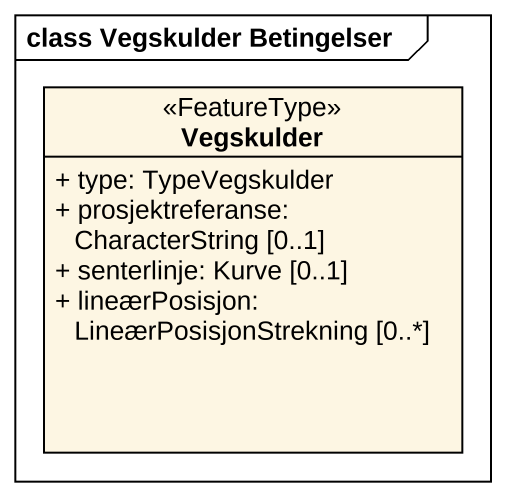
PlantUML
@startuml
mainframe class Vegskulder Betingelser
hide circle
hide empty members
skinparam classAttributeIconSize 0
class Vegskulder <<FeatureType>> {
  + type: TypeVegskulder
  + prosjektreferanse: CharacterString [0..1]
  + senterlinje: Kurve [0..1]
  + lineærPosisjon: LineærPosisjonStrekning [0..*]
}
@enduml
